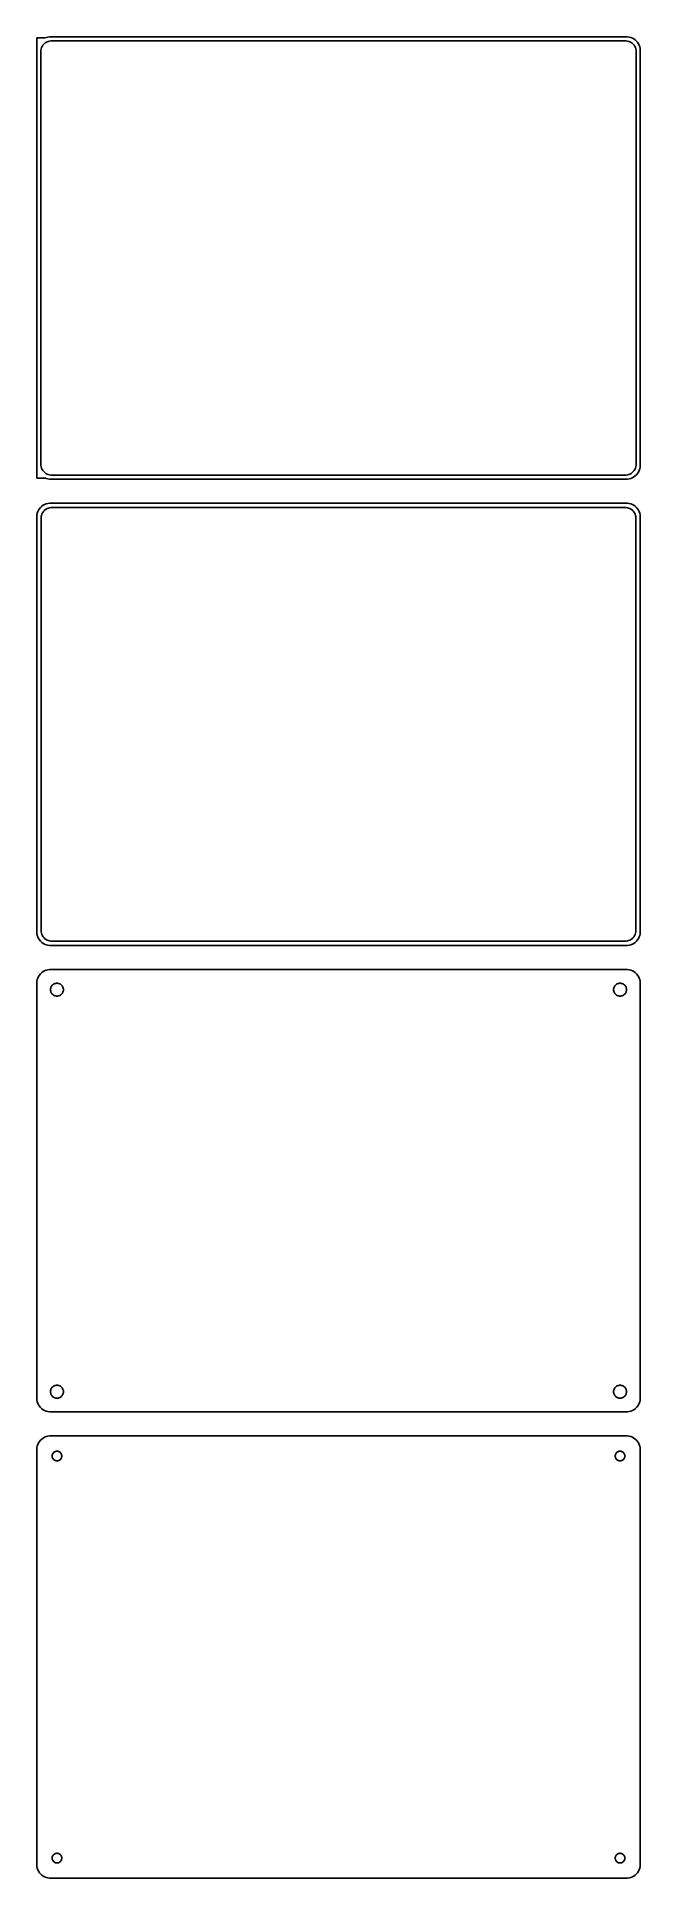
# Model space of a CAD drawing. Header units: metres. Extents: x -112 to 112, y 440 to 1126.
import ezdxf

# ---------------------------------------------------------------- set-up
doc = ezdxf.new("R2010")
doc.units = ezdxf.units.M

msp = doc.modelspace()

# ---------------------------------------------------------------- linework, layer by layer
for p, q in [((-109.5, 1126.11), (-112.5, 1126.11)), ((-112.5, 1126.11), (-112.5, 961.885)), ((-111, 1121), (-110.968, 1121.5)), ((-111, 967), (-111, 1121)), ((-110.968, 1121.5), (-110.874, 1121.99)), ((-110.874, 1121.99), (-110.719, 1122.47)), ((-110.719, 1122.47), (-110.505, 1122.93)), ((-110.505, 1122.93), (-110.236, 1123.35)), ((-110.236, 1123.35), (-109.916, 1123.74)), ((-109.916, 1123.74), (-109.55, 1124.08)), ((-109.55, 1124.08), (-109.143, 1124.38)), ((-109.045, 1126.26), (-109.5, 1126.08)), ((-109.5, 1126.08), (-109.5, 1126.11)), ((-109.143, 1124.38), (-108.703, 1124.62)), ((-108.437, 1126.41), (-109.045, 1126.26)), ((-108.703, 1124.62), (-108.236, 1124.8)), ((-107.814, 1126.49), (-108.437, 1126.41)), ((-108.236, 1124.8), (-107.75, 1124.93)), ((107.814, 1126.49), (-107.814, 1126.49)), ((-107.75, 1124.93), (-107.251, 1124.99)), ((-107.251, 1124.99), (107.251, 1124.99)), ((107.251, 1124.99), (107.75, 1124.93)), ((107.75, 1124.93), (108.236, 1124.8)), ((108.437, 1126.41), (107.814, 1126.49)), ((108.236, 1124.8), (108.703, 1124.62)), ((109.045, 1126.26), (108.437, 1126.41)), ((108.703, 1124.62), (109.143, 1124.38)), ((109.629, 1126.02), (109.045, 1126.26)), ((109.143, 1124.38), (109.55, 1124.08)), ((109.55, 1124.08), (109.916, 1123.74)), ((110.179, 1125.72), (109.629, 1126.02)), ((109.916, 1123.74), (110.236, 1123.35)), ((110.687, 1125.35), (110.179, 1125.72)), ((110.236, 1123.35), (110.505, 1122.93)), ((110.505, 1122.93), (110.719, 1122.47)), ((111.145, 1124.92), (110.687, 1125.35)), ((110.719, 1122.47), (110.874, 1121.99)), ((110.874, 1121.99), (110.968, 1121.5)), ((110.968, 1121.5), (111, 1121)), ((111, 1121), (111, 967)), ((111.545, 1124.44), (111.145, 1124.92)), ((111.882, 1123.91), (111.545, 1124.44)), ((112.149, 1123.34), (111.882, 1123.91)), ((112.343, 1122.74), (112.149, 1123.34)), ((112.461, 1122.13), (112.343, 1122.74)), ((112.5, 1121.5), (112.461, 1122.13)), ((112.5, 966.5), (112.5, 1121.5)), ((-112.5, 961.885), (-109.5, 961.885)), ((-110.968, 966.499), (-111, 967)), ((-110.874, 966.005), (-110.968, 966.499)), ((-110.719, 965.528), (-110.874, 966.005)), ((-110.505, 965.073), (-110.719, 965.528)), ((-110.236, 964.649), (-110.505, 965.073)), ((-109.916, 964.262), (-110.236, 964.649)), ((-109.55, 963.918), (-109.916, 964.262)), ((-109.143, 963.623), (-109.55, 963.918)), ((-109.5, 961.885), (-109.5, 961.925)), ((-109.5, 961.925), (-109.045, 961.745)), ((-108.703, 963.381), (-109.143, 963.623)), ((-108.236, 963.196), (-108.703, 963.381)), ((-107.75, 963.071), (-108.236, 963.196)), ((-107.251, 963.008), (-107.75, 963.071)), ((107.251, 963.008), (-107.251, 963.008)), ((107.75, 963.071), (107.251, 963.008)), ((108.236, 963.196), (107.75, 963.071)), ((108.703, 963.381), (108.236, 963.196)), ((109.143, 963.623), (108.703, 963.381)), ((109.045, 961.745), (109.629, 961.976)), ((109.55, 963.918), (109.143, 963.623)), ((109.916, 964.262), (109.55, 963.918)), ((109.629, 961.976), (110.179, 962.278)), ((110.236, 964.649), (109.916, 964.262)), ((110.179, 962.278), (110.687, 962.647)), ((110.505, 965.073), (110.236, 964.649)), ((110.719, 965.528), (110.505, 965.073)), ((110.687, 962.647), (111.145, 963.077)), ((110.874, 966.005), (110.719, 965.528)), ((110.968, 966.499), (110.874, 966.005)), ((111, 967), (110.968, 966.499)), ((111.145, 963.077), (111.545, 963.561)), ((111.545, 963.561), (111.882, 964.091)), ((111.882, 964.091), (112.149, 964.659)), ((112.149, 964.659), (112.343, 965.257)), ((112.343, 965.257), (112.461, 965.873)), ((112.461, 965.873), (112.5, 966.5)), ((-109.045, 961.745), (-108.437, 961.589)), ((-108.437, 961.589), (-107.814, 961.51)), ((-107.814, 961.51), (107.814, 961.51)), ((107.814, 961.51), (108.437, 961.589)), ((108.437, 961.589), (109.045, 961.745)), ((-112.4, 948.444), (-112.5, 948.444)), ((-112.5, 948.444), (-112.5, 791.556)), ((-112.343, 948.743), (-112.4, 948.444)), ((-112.149, 949.341), (-112.343, 948.743)), ((-111.882, 949.909), (-112.149, 949.341)), ((-111.545, 950.439), (-111.882, 949.909)), ((-111.145, 950.923), (-111.545, 950.439)), ((-110.687, 951.353), (-111.145, 950.923)), ((-110.751, 947.963), (-110.601, 948.426)), ((-110.179, 951.722), (-110.687, 951.353)), ((-110.601, 948.426), (-110.394, 948.866)), ((-110.394, 948.866), (-110.133, 949.276)), ((-109.629, 952.024), (-110.179, 951.722)), ((-110.133, 949.276), (-109.823, 949.651)), ((-109.823, 949.651), (-109.469, 949.984)), ((-109.045, 952.255), (-109.629, 952.024)), ((-109.469, 949.984), (-109.075, 950.27)), ((-109.075, 950.27), (-108.649, 950.504)), ((-108.437, 952.411), (-109.045, 952.255)), ((-108.649, 950.504), (-108.197, 950.683)), ((-107.814, 952.49), (-108.437, 952.411)), ((-108.197, 950.683), (-107.726, 950.804)), ((107.814, 952.49), (-107.814, 952.49)), ((-107.726, 950.804), (-107.243, 950.865)), ((-107.243, 950.865), (107.243, 950.865)), ((107.243, 950.865), (107.726, 950.804)), ((107.726, 950.804), (108.197, 950.683)), ((108.437, 952.411), (107.814, 952.49)), ((108.197, 950.683), (108.649, 950.504)), ((109.045, 952.255), (108.437, 952.411)), ((108.649, 950.504), (109.075, 950.27)), ((109.629, 952.024), (109.045, 952.255)), ((109.075, 950.27), (109.469, 949.984)), ((109.469, 949.984), (109.823, 949.651)), ((110.179, 951.722), (109.629, 952.024)), ((109.823, 949.651), (110.133, 949.276)), ((110.133, 949.276), (110.394, 948.866)), ((110.687, 951.353), (110.179, 951.722)), ((110.394, 948.866), (110.601, 948.426)), ((110.601, 948.426), (110.751, 947.963)), ((111.145, 950.923), (110.687, 951.353)), ((111.545, 950.439), (111.145, 950.923)), ((111.882, 949.909), (111.545, 950.439)), ((112.149, 949.341), (111.882, 949.909)), ((112.343, 948.743), (112.149, 949.341)), ((112.461, 948.127), (112.343, 948.743)), ((112.5, 947.5), (112.461, 948.127)), ((-110.873, 947), (-110.842, 947.485)), ((-110.873, 793), (-110.873, 947)), ((-110.842, 947.485), (-110.751, 947.963)), ((110.751, 947.963), (110.842, 947.485)), ((110.842, 947.485), (110.873, 947)), ((110.873, 947), (110.873, 793)), ((112.5, 792.5), (112.5, 947.5)), ((-112.5, 791.556), (-112.4, 791.556)), ((-112.4, 791.556), (-112.343, 791.257)), ((-112.343, 791.257), (-112.149, 790.659)), ((-112.149, 790.659), (-111.882, 790.091)), ((-111.882, 790.091), (-111.545, 789.561)), ((-110.842, 792.515), (-110.873, 793)), ((-110.751, 792.037), (-110.842, 792.515)), ((-110.601, 791.574), (-110.751, 792.037)), ((-110.394, 791.134), (-110.601, 791.574)), ((-110.133, 790.724), (-110.394, 791.134)), ((-109.823, 790.349), (-110.133, 790.724)), ((-109.469, 790.016), (-109.823, 790.349)), ((109.823, 790.349), (109.469, 790.016)), ((110.133, 790.724), (109.823, 790.349)), ((110.394, 791.134), (110.133, 790.724)), ((110.601, 791.574), (110.394, 791.134)), ((110.751, 792.037), (110.601, 791.574)), ((110.842, 792.515), (110.751, 792.037)), ((110.873, 793), (110.842, 792.515)), ((111.545, 789.561), (111.882, 790.091)), ((111.882, 790.091), (112.149, 790.659)), ((112.149, 790.659), (112.343, 791.257)), ((112.343, 791.257), (112.461, 791.873)), ((112.461, 791.873), (112.5, 792.5)), ((-111.545, 789.561), (-111.145, 789.077)), ((-111.145, 789.077), (-110.687, 788.647)), ((-110.687, 788.647), (-110.179, 788.278)), ((-110.179, 788.278), (-109.629, 787.976)), ((-109.629, 787.976), (-109.045, 787.745)), ((-109.075, 789.73), (-109.469, 790.016)), ((-108.649, 789.496), (-109.075, 789.73)), ((-109.045, 787.745), (-108.437, 787.589)), ((-108.197, 789.317), (-108.649, 789.496)), ((-108.437, 787.589), (-107.814, 787.51)), ((-107.726, 789.196), (-108.197, 789.317)), ((-107.814, 787.51), (107.814, 787.51)), ((-107.243, 789.135), (-107.726, 789.196)), ((107.243, 789.135), (-107.243, 789.135)), ((107.726, 789.196), (107.243, 789.135)), ((108.197, 789.317), (107.726, 789.196)), ((107.814, 787.51), (108.437, 787.589)), ((108.649, 789.496), (108.197, 789.317)), ((108.437, 787.589), (109.045, 787.745)), ((109.075, 789.73), (108.649, 789.496)), ((109.045, 787.745), (109.629, 787.976)), ((109.469, 790.016), (109.075, 789.73)), ((109.629, 787.976), (110.179, 788.278)), ((110.179, 788.278), (110.687, 788.647)), ((110.687, 788.647), (111.145, 789.077)), ((111.145, 789.077), (111.545, 789.561)), ((-111.545, 776.439), (-111.882, 775.909)), ((-111.145, 776.923), (-111.545, 776.439)), ((-110.687, 777.353), (-111.145, 776.923)), ((-110.179, 777.722), (-110.687, 777.353)), ((-109.629, 778.024), (-110.179, 777.722)), ((-109.045, 778.255), (-109.629, 778.024)), ((-108.437, 778.411), (-109.045, 778.255)), ((-107.814, 778.49), (-108.437, 778.411)), ((107.814, 778.49), (-107.814, 778.49)), ((108.437, 778.411), (107.814, 778.49)), ((109.045, 778.255), (108.437, 778.411)), ((109.629, 778.024), (109.045, 778.255)), ((110.179, 777.722), (109.629, 778.024)), ((110.687, 777.353), (110.179, 777.722)), ((111.145, 776.923), (110.687, 777.353)), ((111.545, 776.439), (111.145, 776.923)), ((111.882, 775.909), (111.545, 776.439)), ((-112.461, 774.127), (-112.5, 773.5)), ((-112.5, 773.5), (-112.5, 618.5)), ((-112.343, 774.743), (-112.461, 774.127)), ((-112.149, 775.341), (-112.343, 774.743)), ((-111.882, 775.909), (-112.149, 775.341)), ((-107.4, 771), (-107.381, 771.301)), ((-107.381, 770.699), (-107.4, 771)), ((-107.381, 771.301), (-107.325, 771.597)), ((-107.325, 770.403), (-107.381, 770.699)), ((-107.325, 771.597), (-107.231, 771.883)), ((-107.231, 770.117), (-107.325, 770.403)), ((-107.231, 771.883), (-107.103, 772.156)), ((-107.103, 769.844), (-107.231, 770.117)), ((-107.103, 772.156), (-106.942, 772.411)), ((-106.942, 769.589), (-107.103, 769.844)), ((-106.942, 772.411), (-106.75, 772.643)), ((-106.75, 769.357), (-106.942, 769.589)), ((-106.75, 772.643), (-106.53, 772.849)), ((-106.53, 772.849), (-106.286, 773.026)), ((-106.286, 773.026), (-106.022, 773.172)), ((-106.022, 773.172), (-105.742, 773.283)), ((-105.742, 773.283), (-105.45, 773.357)), ((-105.45, 773.357), (-105.151, 773.395)), ((-105.151, 773.395), (-104.849, 773.395)), ((-104.849, 773.395), (-104.55, 773.357)), ((-104.55, 773.357), (-104.258, 773.283)), ((-104.258, 773.283), (-103.978, 773.172)), ((-103.978, 773.172), (-103.714, 773.026)), ((-103.714, 773.026), (-103.47, 772.849)), ((-103.47, 772.849), (-103.25, 772.643)), ((-103.25, 772.643), (-103.058, 772.411)), ((-103.058, 769.589), (-103.25, 769.357)), ((-103.058, 772.411), (-102.897, 772.156)), ((-102.897, 769.844), (-103.058, 769.589)), ((-102.897, 772.156), (-102.769, 771.883)), ((-102.769, 770.117), (-102.897, 769.844)), ((-102.769, 771.883), (-102.675, 771.597)), ((-102.675, 770.403), (-102.769, 770.117)), ((-102.675, 771.597), (-102.619, 771.301)), ((-102.619, 770.699), (-102.675, 770.403)), ((-102.619, 771.301), (-102.6, 771)), ((-102.6, 771), (-102.619, 770.699)), ((102.6, 771), (102.619, 771.301)), ((102.619, 770.699), (102.6, 771)), ((102.619, 771.301), (102.675, 771.597)), ((102.675, 770.403), (102.619, 770.699)), ((102.675, 771.597), (102.769, 771.883)), ((102.769, 770.117), (102.675, 770.403)), ((102.769, 771.883), (102.897, 772.156)), ((102.897, 769.844), (102.769, 770.117)), ((102.897, 772.156), (103.058, 772.411)), ((103.058, 769.589), (102.897, 769.844)), ((103.058, 772.411), (103.25, 772.643)), ((103.25, 769.357), (103.058, 769.589)), ((103.25, 772.643), (103.47, 772.849)), ((103.47, 772.849), (103.714, 773.026)), ((103.714, 773.026), (103.978, 773.172)), ((103.978, 773.172), (104.258, 773.283)), ((104.258, 773.283), (104.55, 773.357)), ((104.55, 773.357), (104.849, 773.395)), ((104.849, 773.395), (105.151, 773.395)), ((105.151, 773.395), (105.45, 773.357)), ((105.45, 773.357), (105.742, 773.283)), ((105.742, 773.283), (106.022, 773.172)), ((106.022, 773.172), (106.286, 773.026)), ((106.286, 773.026), (106.53, 772.849)), ((106.53, 772.849), (106.75, 772.643)), ((106.75, 772.643), (106.942, 772.411)), ((106.942, 769.589), (106.75, 769.357)), ((106.942, 772.411), (107.103, 772.156)), ((107.103, 769.844), (106.942, 769.589)), ((107.103, 772.156), (107.231, 771.883)), ((107.231, 770.117), (107.103, 769.844)), ((107.231, 771.883), (107.325, 771.597)), ((107.325, 770.403), (107.231, 770.117)), ((107.325, 771.597), (107.381, 771.301)), ((107.381, 770.699), (107.325, 770.403)), ((107.381, 771.301), (107.4, 771)), ((107.4, 771), (107.381, 770.699)), ((112.149, 775.341), (111.882, 775.909)), ((112.343, 774.743), (112.149, 775.341)), ((112.461, 774.127), (112.343, 774.743)), ((112.5, 773.5), (112.461, 774.127)), ((112.5, 618.5), (112.5, 773.5)), ((-106.53, 769.151), (-106.75, 769.357)), ((-106.286, 768.974), (-106.53, 769.151)), ((-106.022, 768.828), (-106.286, 768.974)), ((-105.742, 768.717), (-106.022, 768.828)), ((-105.45, 768.643), (-105.742, 768.717)), ((-105.151, 768.605), (-105.45, 768.643)), ((-104.849, 768.605), (-105.151, 768.605)), ((-104.55, 768.643), (-104.849, 768.605)), ((-104.258, 768.717), (-104.55, 768.643)), ((-103.978, 768.828), (-104.258, 768.717)), ((-103.714, 768.974), (-103.978, 768.828)), ((-103.47, 769.151), (-103.714, 768.974)), ((-103.25, 769.357), (-103.47, 769.151)), ((103.47, 769.151), (103.25, 769.357)), ((103.714, 768.974), (103.47, 769.151)), ((103.978, 768.828), (103.714, 768.974)), ((104.258, 768.717), (103.978, 768.828)), ((104.55, 768.643), (104.258, 768.717)), ((104.849, 768.605), (104.55, 768.643)), ((105.151, 768.605), (104.849, 768.605)), ((105.45, 768.643), (105.151, 768.605)), ((105.742, 768.717), (105.45, 768.643)), ((106.022, 768.828), (105.742, 768.717)), ((106.286, 768.974), (106.022, 768.828)), ((106.53, 769.151), (106.286, 768.974)), ((106.75, 769.357), (106.53, 769.151)), ((-112.5, 618.5), (-112.461, 617.873)), ((-107.4, 621), (-107.381, 621.301)), ((-107.381, 620.699), (-107.4, 621)), ((-107.381, 621.301), (-107.325, 621.597)), ((-107.325, 620.403), (-107.381, 620.699)), ((-107.325, 621.597), (-107.231, 621.883)), ((-107.231, 620.117), (-107.325, 620.403)), ((-107.231, 621.883), (-107.103, 622.156)), ((-107.103, 619.844), (-107.231, 620.117)), ((-107.103, 622.156), (-106.942, 622.411)), ((-106.942, 619.589), (-107.103, 619.844)), ((-106.942, 622.411), (-106.75, 622.643)), ((-106.75, 619.357), (-106.942, 619.589)), ((-106.75, 622.643), (-106.53, 622.849)), ((-106.53, 619.151), (-106.75, 619.357)), ((-106.53, 622.849), (-106.286, 623.026)), ((-106.286, 618.974), (-106.53, 619.151)), ((-106.286, 623.026), (-106.022, 623.172)), ((-106.022, 618.828), (-106.286, 618.974)), ((-106.022, 623.172), (-105.742, 623.283)), ((-105.742, 618.717), (-106.022, 618.828)), ((-105.742, 623.283), (-105.45, 623.357)), ((-105.45, 618.643), (-105.742, 618.717)), ((-105.45, 623.357), (-105.151, 623.395)), ((-105.151, 618.605), (-105.45, 618.643)), ((-105.151, 623.395), (-104.849, 623.395)), ((-104.849, 618.605), (-105.151, 618.605)), ((-104.849, 623.395), (-104.55, 623.357)), ((-104.55, 618.643), (-104.849, 618.605)), ((-104.55, 623.357), (-104.258, 623.283)), ((-104.258, 618.717), (-104.55, 618.643)), ((-104.258, 623.283), (-103.978, 623.172)), ((-103.978, 618.828), (-104.258, 618.717)), ((-103.978, 623.172), (-103.714, 623.026)), ((-103.714, 618.974), (-103.978, 618.828)), ((-103.714, 623.026), (-103.47, 622.849)), ((-103.47, 619.151), (-103.714, 618.974)), ((-103.47, 622.849), (-103.25, 622.643)), ((-103.25, 619.357), (-103.47, 619.151)), ((-103.25, 622.643), (-103.058, 622.411)), ((-103.058, 619.589), (-103.25, 619.357)), ((-103.058, 622.411), (-102.897, 622.156)), ((-102.897, 619.844), (-103.058, 619.589)), ((-102.897, 622.156), (-102.769, 621.883)), ((-102.769, 620.117), (-102.897, 619.844)), ((-102.769, 621.883), (-102.675, 621.597)), ((-102.675, 620.403), (-102.769, 620.117)), ((-102.675, 621.597), (-102.619, 621.301)), ((-102.619, 620.699), (-102.675, 620.403)), ((-102.619, 621.301), (-102.6, 621)), ((-102.6, 621), (-102.619, 620.699)), ((102.6, 621), (102.619, 621.301)), ((102.619, 620.699), (102.6, 621)), ((102.619, 621.301), (102.675, 621.597)), ((102.675, 620.403), (102.619, 620.699)), ((102.675, 621.597), (102.769, 621.883)), ((102.769, 620.117), (102.675, 620.403)), ((102.769, 621.883), (102.897, 622.156)), ((102.897, 619.844), (102.769, 620.117)), ((102.897, 622.156), (103.058, 622.411)), ((103.058, 619.589), (102.897, 619.844)), ((103.058, 622.411), (103.25, 622.643)), ((103.25, 619.357), (103.058, 619.589)), ((103.25, 622.643), (103.47, 622.849)), ((103.47, 619.151), (103.25, 619.357)), ((103.47, 622.849), (103.714, 623.026)), ((103.714, 618.974), (103.47, 619.151)), ((103.714, 623.026), (103.978, 623.172)), ((103.978, 618.828), (103.714, 618.974)), ((103.978, 623.172), (104.258, 623.283)), ((104.258, 618.717), (103.978, 618.828)), ((104.258, 623.283), (104.55, 623.357)), ((104.55, 618.643), (104.258, 618.717)), ((104.55, 623.357), (104.849, 623.395)), ((104.849, 618.605), (104.55, 618.643)), ((104.849, 623.395), (105.151, 623.395)), ((105.151, 618.605), (104.849, 618.605)), ((105.151, 623.395), (105.45, 623.357)), ((105.45, 618.643), (105.151, 618.605)), ((105.45, 623.357), (105.742, 623.283)), ((105.742, 618.717), (105.45, 618.643)), ((105.742, 623.283), (106.022, 623.172)), ((106.022, 618.828), (105.742, 618.717)), ((106.022, 623.172), (106.286, 623.026)), ((106.286, 618.974), (106.022, 618.828)), ((106.286, 623.026), (106.53, 622.849)), ((106.53, 619.151), (106.286, 618.974)), ((106.53, 622.849), (106.75, 622.643)), ((106.75, 619.357), (106.53, 619.151)), ((106.75, 622.643), (106.942, 622.411)), ((106.942, 619.589), (106.75, 619.357)), ((106.942, 622.411), (107.103, 622.156)), ((107.103, 619.844), (106.942, 619.589)), ((107.103, 622.156), (107.231, 621.883)), ((107.231, 620.117), (107.103, 619.844)), ((107.231, 621.883), (107.325, 621.597)), ((107.325, 620.403), (107.231, 620.117)), ((107.325, 621.597), (107.381, 621.301)), ((107.381, 620.699), (107.325, 620.403)), ((107.381, 621.301), (107.4, 621)), ((107.4, 621), (107.381, 620.699)), ((112.461, 617.873), (112.5, 618.5)), ((-112.461, 617.873), (-112.343, 617.257)), ((-112.343, 617.257), (-112.149, 616.659)), ((-112.149, 616.659), (-111.882, 616.091)), ((-111.882, 616.091), (-111.545, 615.561)), ((-111.545, 615.561), (-111.145, 615.077)), ((-111.145, 615.077), (-110.687, 614.647)), ((-110.687, 614.647), (-110.179, 614.278)), ((-110.179, 614.278), (-109.629, 613.976)), ((-109.629, 613.976), (-109.045, 613.745)), ((-109.045, 613.745), (-108.437, 613.589)), ((-108.437, 613.589), (-107.814, 613.51)), ((-107.814, 613.51), (107.814, 613.51)), ((107.814, 613.51), (108.437, 613.589)), ((108.437, 613.589), (109.045, 613.745)), ((109.045, 613.745), (109.629, 613.976)), ((109.629, 613.976), (110.179, 614.278)), ((110.179, 614.278), (110.687, 614.647)), ((110.687, 614.647), (111.145, 615.077)), ((111.145, 615.077), (111.545, 615.561)), ((111.545, 615.561), (111.882, 616.091)), ((111.882, 616.091), (112.149, 616.659)), ((112.149, 616.659), (112.343, 617.257)), ((112.343, 617.257), (112.461, 617.873)), ((-112.461, 600.127), (-112.5, 599.5)), ((-112.5, 599.5), (-112.5, 444.5)), ((-112.343, 600.743), (-112.461, 600.127)), ((-112.149, 601.341), (-112.343, 600.743)), ((-111.882, 601.909), (-112.149, 601.341)), ((-111.545, 602.439), (-111.882, 601.909)), ((-111.145, 602.923), (-111.545, 602.439)), ((-110.687, 603.353), (-111.145, 602.923)), ((-110.179, 603.722), (-110.687, 603.353)), ((-109.629, 604.024), (-110.179, 603.722)), ((-109.045, 604.255), (-109.629, 604.024)), ((-108.437, 604.411), (-109.045, 604.255)), ((-107.814, 604.49), (-108.437, 604.411)), ((107.814, 604.49), (-107.814, 604.49)), ((-106.674, 597.663), (-106.577, 597.867)), ((-106.577, 597.867), (-106.456, 598.058)), ((-106.456, 598.058), (-106.312, 598.232)), ((-106.312, 598.232), (-106.147, 598.387)), ((-106.147, 598.387), (-105.964, 598.52)), ((-105.964, 598.52), (-105.766, 598.629)), ((-105.766, 598.629), (-105.556, 598.712)), ((-105.556, 598.712), (-105.337, 598.768)), ((-105.337, 598.768), (-105.113, 598.796)), ((-105.113, 598.796), (-104.887, 598.796)), ((-104.887, 598.796), (-104.663, 598.768)), ((-104.663, 598.768), (-104.444, 598.712)), ((-104.444, 598.712), (-104.234, 598.629)), ((-104.234, 598.629), (-104.036, 598.52)), ((-104.036, 598.52), (-103.853, 598.387)), ((-103.853, 598.387), (-103.688, 598.232)), ((-103.688, 598.232), (-103.544, 598.058)), ((-103.544, 598.058), (-103.423, 597.867)), ((-103.423, 597.867), (-103.326, 597.663)), ((103.326, 597.663), (103.423, 597.867)), ((103.423, 597.867), (103.544, 598.058)), ((103.544, 598.058), (103.688, 598.232)), ((103.688, 598.232), (103.853, 598.387)), ((103.853, 598.387), (104.036, 598.52)), ((104.036, 598.52), (104.234, 598.629)), ((104.234, 598.629), (104.444, 598.712)), ((104.444, 598.712), (104.663, 598.768)), ((104.663, 598.768), (104.887, 598.796)), ((104.887, 598.796), (105.113, 598.796)), ((105.113, 598.796), (105.337, 598.768)), ((105.337, 598.768), (105.556, 598.712)), ((105.556, 598.712), (105.766, 598.629)), ((105.766, 598.629), (105.964, 598.52)), ((105.964, 598.52), (106.147, 598.387)), ((106.147, 598.387), (106.312, 598.232)), ((106.312, 598.232), (106.456, 598.058)), ((106.456, 598.058), (106.577, 597.867)), ((106.577, 597.867), (106.674, 597.663)), ((108.437, 604.411), (107.814, 604.49)), ((109.045, 604.255), (108.437, 604.411)), ((109.629, 604.024), (109.045, 604.255)), ((110.179, 603.722), (109.629, 604.024)), ((110.687, 603.353), (110.179, 603.722)), ((111.145, 602.923), (110.687, 603.353)), ((111.545, 602.439), (111.145, 602.923)), ((111.882, 601.909), (111.545, 602.439)), ((112.149, 601.341), (111.882, 601.909)), ((112.343, 600.743), (112.149, 601.341)), ((112.461, 600.127), (112.343, 600.743)), ((112.5, 599.5), (112.461, 600.127)), ((112.5, 444.5), (112.5, 599.5)), ((-106.8, 597), (-106.786, 597.226)), ((-106.786, 596.774), (-106.8, 597)), ((-106.786, 597.226), (-106.743, 597.448)), ((-106.743, 596.552), (-106.786, 596.774)), ((-106.743, 597.448), (-106.674, 597.663)), ((-106.674, 596.337), (-106.743, 596.552)), ((-106.577, 596.133), (-106.674, 596.337)), ((-106.456, 595.942), (-106.577, 596.133)), ((-106.312, 595.768), (-106.456, 595.942)), ((-106.147, 595.613), (-106.312, 595.768)), ((-105.964, 595.48), (-106.147, 595.613)), ((-105.766, 595.371), (-105.964, 595.48)), ((-105.556, 595.288), (-105.766, 595.371)), ((-105.337, 595.232), (-105.556, 595.288)), ((-105.113, 595.204), (-105.337, 595.232)), ((-104.887, 595.204), (-105.113, 595.204)), ((-104.663, 595.232), (-104.887, 595.204)), ((-104.444, 595.288), (-104.663, 595.232)), ((-104.234, 595.371), (-104.444, 595.288)), ((-104.036, 595.48), (-104.234, 595.371)), ((-103.853, 595.613), (-104.036, 595.48)), ((-103.688, 595.768), (-103.853, 595.613)), ((-103.544, 595.942), (-103.688, 595.768)), ((-103.423, 596.133), (-103.544, 595.942)), ((-103.326, 596.337), (-103.423, 596.133)), ((-103.326, 597.663), (-103.257, 597.448)), ((-103.257, 596.552), (-103.326, 596.337)), ((-103.257, 597.448), (-103.214, 597.226)), ((-103.214, 596.774), (-103.257, 596.552)), ((-103.214, 597.226), (-103.2, 597)), ((-103.2, 597), (-103.214, 596.774)), ((103.2, 597), (103.214, 597.226)), ((103.214, 596.774), (103.2, 597)), ((103.214, 597.226), (103.257, 597.448)), ((103.257, 596.552), (103.214, 596.774)), ((103.257, 597.448), (103.326, 597.663)), ((103.326, 596.337), (103.257, 596.552)), ((103.423, 596.133), (103.326, 596.337)), ((103.544, 595.942), (103.423, 596.133)), ((103.688, 595.768), (103.544, 595.942)), ((103.853, 595.613), (103.688, 595.768)), ((104.036, 595.48), (103.853, 595.613)), ((104.234, 595.371), (104.036, 595.48)), ((104.444, 595.288), (104.234, 595.371)), ((104.663, 595.232), (104.444, 595.288)), ((104.887, 595.204), (104.663, 595.232)), ((105.113, 595.204), (104.887, 595.204)), ((105.337, 595.232), (105.113, 595.204)), ((105.556, 595.288), (105.337, 595.232)), ((105.766, 595.371), (105.556, 595.288)), ((105.964, 595.48), (105.766, 595.371)), ((106.147, 595.613), (105.964, 595.48)), ((106.312, 595.768), (106.147, 595.613)), ((106.456, 595.942), (106.312, 595.768)), ((106.577, 596.133), (106.456, 595.942)), ((106.674, 596.337), (106.577, 596.133)), ((106.674, 597.663), (106.743, 597.448)), ((106.743, 596.552), (106.674, 596.337)), ((106.743, 597.448), (106.786, 597.226)), ((106.786, 596.774), (106.743, 596.552)), ((106.786, 597.226), (106.8, 597)), ((106.8, 597), (106.786, 596.774)), ((-106.8, 447), (-106.786, 447.226)), ((-106.786, 446.774), (-106.8, 447)), ((-106.786, 447.226), (-106.743, 447.448)), ((-106.743, 446.552), (-106.786, 446.774)), ((-106.743, 447.448), (-106.674, 447.663)), ((-106.674, 446.337), (-106.743, 446.552)), ((-106.674, 447.663), (-106.577, 447.867)), ((-106.577, 447.867), (-106.456, 448.058)), ((-106.456, 448.058), (-106.312, 448.232)), ((-106.312, 448.232), (-106.147, 448.387)), ((-106.147, 448.387), (-105.964, 448.52)), ((-105.964, 448.52), (-105.766, 448.629)), ((-105.766, 448.629), (-105.556, 448.712)), ((-105.556, 448.712), (-105.337, 448.768)), ((-105.337, 448.768), (-105.113, 448.796)), ((-105.113, 448.796), (-104.887, 448.796)), ((-104.887, 448.796), (-104.663, 448.768)), ((-104.663, 448.768), (-104.444, 448.712)), ((-104.444, 448.712), (-104.234, 448.629)), ((-104.234, 448.629), (-104.036, 448.52)), ((-104.036, 448.52), (-103.853, 448.387)), ((-103.853, 448.387), (-103.688, 448.232)), ((-103.688, 448.232), (-103.544, 448.058)), ((-103.544, 448.058), (-103.423, 447.867)), ((-103.423, 447.867), (-103.326, 447.663)), ((-103.326, 447.663), (-103.257, 447.448)), ((-103.257, 446.552), (-103.326, 446.337)), ((-103.257, 447.448), (-103.214, 447.226)), ((-103.214, 446.774), (-103.257, 446.552)), ((-103.214, 447.226), (-103.2, 447)), ((-103.2, 447), (-103.214, 446.774)), ((103.2, 447), (103.214, 447.226)), ((103.214, 446.774), (103.2, 447)), ((103.214, 447.226), (103.257, 447.448)), ((103.257, 446.552), (103.214, 446.774)), ((103.257, 447.448), (103.326, 447.663)), ((103.326, 446.337), (103.257, 446.552)), ((103.326, 447.663), (103.423, 447.867)), ((103.423, 447.867), (103.544, 448.058)), ((103.544, 448.058), (103.688, 448.232)), ((103.688, 448.232), (103.853, 448.387)), ((103.853, 448.387), (104.036, 448.52)), ((104.036, 448.52), (104.234, 448.629)), ((104.234, 448.629), (104.444, 448.712)), ((104.444, 448.712), (104.663, 448.768)), ((104.663, 448.768), (104.887, 448.796)), ((104.887, 448.796), (105.113, 448.796)), ((105.113, 448.796), (105.337, 448.768)), ((105.337, 448.768), (105.556, 448.712)), ((105.556, 448.712), (105.766, 448.629)), ((105.766, 448.629), (105.964, 448.52)), ((105.964, 448.52), (106.147, 448.387)), ((106.147, 448.387), (106.312, 448.232)), ((106.312, 448.232), (106.456, 448.058)), ((106.456, 448.058), (106.577, 447.867)), ((106.577, 447.867), (106.674, 447.663)), ((106.674, 447.663), (106.743, 447.448)), ((106.743, 446.552), (106.674, 446.337)), ((106.743, 447.448), (106.786, 447.226)), ((106.786, 446.774), (106.743, 446.552)), ((106.786, 447.226), (106.8, 447)), ((106.8, 447), (106.786, 446.774)), ((-112.5, 444.5), (-112.461, 443.873)), ((-112.461, 443.873), (-112.343, 443.257)), ((-112.343, 443.257), (-112.149, 442.659)), ((-112.149, 442.659), (-111.882, 442.091)), ((-111.882, 442.091), (-111.545, 441.561)), ((-111.545, 441.561), (-111.145, 441.077)), ((-111.145, 441.077), (-110.687, 440.647)), ((-110.687, 440.647), (-110.179, 440.278)), ((-110.179, 440.278), (-109.629, 439.976)), ((-109.629, 439.976), (-109.045, 439.745)), ((-109.045, 439.745), (-108.437, 439.589)), ((-106.577, 446.133), (-106.674, 446.337)), ((-106.456, 445.942), (-106.577, 446.133)), ((-106.312, 445.768), (-106.456, 445.942)), ((-106.147, 445.613), (-106.312, 445.768)), ((-105.964, 445.48), (-106.147, 445.613)), ((-105.766, 445.371), (-105.964, 445.48)), ((-105.556, 445.288), (-105.766, 445.371)), ((-105.337, 445.232), (-105.556, 445.288)), ((-105.113, 445.204), (-105.337, 445.232)), ((-104.887, 445.204), (-105.113, 445.204)), ((-104.663, 445.232), (-104.887, 445.204)), ((-104.444, 445.288), (-104.663, 445.232)), ((-104.234, 445.371), (-104.444, 445.288)), ((-104.036, 445.48), (-104.234, 445.371)), ((-103.853, 445.613), (-104.036, 445.48)), ((-103.688, 445.768), (-103.853, 445.613)), ((-103.544, 445.942), (-103.688, 445.768)), ((-103.423, 446.133), (-103.544, 445.942)), ((-103.326, 446.337), (-103.423, 446.133)), ((103.423, 446.133), (103.326, 446.337)), ((103.544, 445.942), (103.423, 446.133)), ((103.688, 445.768), (103.544, 445.942)), ((103.853, 445.613), (103.688, 445.768)), ((104.036, 445.48), (103.853, 445.613)), ((104.234, 445.371), (104.036, 445.48)), ((104.444, 445.288), (104.234, 445.371)), ((104.663, 445.232), (104.444, 445.288)), ((104.887, 445.204), (104.663, 445.232)), ((105.113, 445.204), (104.887, 445.204)), ((105.337, 445.232), (105.113, 445.204)), ((105.556, 445.288), (105.337, 445.232)), ((105.766, 445.371), (105.556, 445.288)), ((105.964, 445.48), (105.766, 445.371)), ((106.147, 445.613), (105.964, 445.48)), ((106.312, 445.768), (106.147, 445.613)), ((106.456, 445.942), (106.312, 445.768)), ((106.577, 446.133), (106.456, 445.942)), ((106.674, 446.337), (106.577, 446.133)), ((108.437, 439.589), (109.045, 439.745)), ((109.045, 439.745), (109.629, 439.976)), ((109.629, 439.976), (110.179, 440.278)), ((110.179, 440.278), (110.687, 440.647)), ((110.687, 440.647), (111.145, 441.077)), ((111.145, 441.077), (111.545, 441.561)), ((111.545, 441.561), (111.882, 442.091)), ((111.882, 442.091), (112.149, 442.659)), ((112.149, 442.659), (112.343, 443.257)), ((112.343, 443.257), (112.461, 443.873)), ((112.461, 443.873), (112.5, 444.5)), ((-108.437, 439.589), (-107.814, 439.51)), ((-107.814, 439.51), (107.814, 439.51)), ((107.814, 439.51), (108.437, 439.589))]:
    msp.add_line(p, q)

doc.saveas('drawing.dxf')
